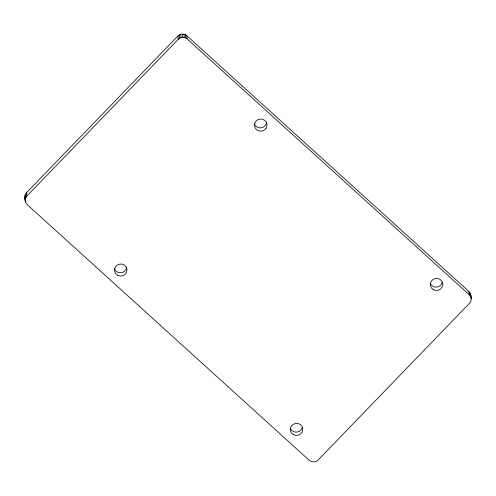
<?xml version="1.0" encoding="UTF-8"?>
<svg xmlns="http://www.w3.org/2000/svg" width="496" height="496" viewBox="0 0 496 496"><rect width="100%" height="100%" fill="white"/><g stroke="black" fill="none" stroke-linecap="round" stroke-linejoin="round"><path stroke-width="0.74" d="M24.8 197.086L25.544 194.035L26.499 192.746L177.897 35.96C180.197 33.579 184.27 33.418 186.725 35.644L468.856 291.431C471.504 294.512 472.266 300.006 469.501 303.254L318.103 460.04C315.803 462.421 311.73 462.582 309.275 460.356L27.144 204.569L25.445 201.915L24.8 197.086L25.06 198.648M25.184 200.353L24.967 195.517M470.704 296.695L470.816 295.647M25.352 198.784L26.883 196.013L178.281 39.227C180.581 36.847 184.655 36.685 187.11 38.911L469.241 294.698L470.94 297.352L471.2 298.914M470.555 294.085L470.94 297.352M469.886 292.646L470.27 295.914M468.856 291.431L469.241 294.698M186.725 35.644L187.11 38.911M185.405 34.732L185.789 38M183.88 34.181L184.264 37.448M182.255 34.032L182.64 37.299M180.649 34.298L181.034 37.56M179.161 34.956L179.546 38.223M177.897 35.96L178.281 39.227M26.499 192.746L26.883 196.013M25.544 194.035L25.928 197.303M25.135 199.299L25.445 201.915M126.641 267.084A6.262 6.064 -6.7 0 1 114.402 268.565M302.238 427.478A6.25 6.051 -6.7 0 1 290.352 428.408M266.6 122.214A6.25 6.051 -6.7 0 1 265.54 125.184L264.461 126.375A6.25 6.051 -6.7 0 1 256.866 126.871L255.651 125.829A6.25 6.051 -6.7 0 1 254.361 123.535M442.209 282.528A6.25 6.051 -6.7 0 1 430.323 283.458M265.924 128.452L264.845 129.642A6.25 6.051 -6.7 0 1 257.25 130.138L256.035 129.096A6.25 6.051 -6.7 0 1 256.265 120.919A6.25 6.051 -6.7 0 1 264.69 120.367A6.25 6.051 -6.7 0 1 265.924 128.452M293.582 434.75A6.25 6.051 -6.7 0 0 302.789 429.17A6.25 6.051 -6.7 0 0 293.26 424.266A6.25 6.051 -6.7 0 0 293.582 434.75M117.812 275.404A6.262 6.064 -6.7 0 0 127.032 269.818A6.262 6.064 -6.7 0 0 117.496 264.907A6.262 6.064 -6.7 0 0 117.812 275.404M433.554 289.8A6.25 6.051 -6.7 0 0 442.761 284.22A6.25 6.051 -6.7 0 0 433.231 279.316A6.25 6.051 -6.7 0 0 433.554 289.8"/></g></svg>
